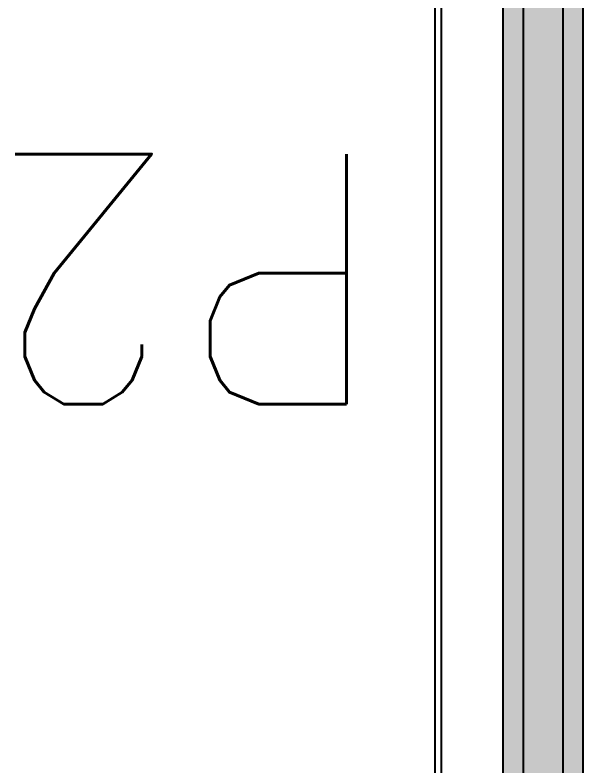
# Model space of a CAD drawing. Header units: millimetres. Extents: x -4 to 157, y -60 to 103.
# Drawn here: x 116.93 to 122.61, y -10.25 to -2.74 of the extents above; entities that cross this region are included whole.
import ezdxf

# ---------------------------------------------------------------- set-up
doc = ezdxf.new("R2010")
doc.units = ezdxf.units.MM
for name, color, linetype, true_color in [('BottomLayer', 5, 'Continuous', 0x0000ff), ('KeepOutLayer', 6, 'Continuous', 0xff00ff), ('Mechanical18', 7, 'Continuous', 0x7f7f00), ('MidLayer1', 7, 'Continuous', 0x7f0000), ('MidLayer2', 7, 'Continuous', 0x3f7f00), ('TopLayer', 1, 'Continuous', 0xff0000), ('TopOverlay', 2, 'Continuous', 0xffff00)]:
    doc.layers.add(name, color=color, linetype=linetype, true_color=true_color)
doc.styles.add('textstyle55', font='standard')

msp = doc.modelspace()

# ---------------------------------------------------------------- hatches: boundary and pattern name
at = {"layer": 'KeepOutLayer', "true_color": 0xff00ff}
msp.add_hatch(color=6, dxfattribs=at).paths.add_polyline_path([(122.6126, -14.3701), (121.8126, -14.3701), (121.8126, 64.3701), (122.6126, 64.3701)], flags=0)
at = {"layer": 'Mechanical18', "true_color": 0x7f7f00}
msp.add_hatch(color=56, dxfattribs=at).paths.add_polyline_path([(122.4095, -37.811), (122.0157, -37.811), (122.0157, 63.3701), (122.4095, 63.3701)], flags=0)

# ---------------------------------------------------------------- linework, layer by layer
at = {"layer": 'BottomLayer'}
msp.add_line((121.1302, 0.448), (121.1302, -14.3701), dxfattribs=at)
at = {"layer": 'KeepOutLayer', "color": 6, "true_color": 0xff00ff}
for p, q in [((121.8126, -14.3701), (121.8126, 64.3701)), ((122.6126, 64.3701), (122.6126, -14.3701))]:
    msp.add_line(p, q, dxfattribs=at)
at = {"layer": 'Mechanical18', "color": 56, "true_color": 0x7f7f00}
for p, q in [((122.0157, -37.811), (122.0157, 63.3701)), ((122.4095, 63.3701), (122.4095, -37.811))]:
    msp.add_line(p, q, dxfattribs=at)
at = {"layer": 'MidLayer1'}
msp.add_line((121.193, 0.4424), (121.193, -14.3701), dxfattribs=at)
at = {"layer": 'MidLayer2'}
msp.add_line((121.193, 0.4424), (121.193, -14.3701), dxfattribs=at)
at = {"layer": 'TopLayer'}
msp.add_line((121.193, 0.4424), (121.193, -14.3701), dxfattribs=at)

# ---------------------------------------------------------------- texts
at = {"layer": 'TopOverlay', "style": 'textstyle55'}
msp.add_text('P2', height=2.5, rotation=180, dxfattribs=at).set_placement((120.6378, -4.1339))

doc.saveas('drawing.dxf')
